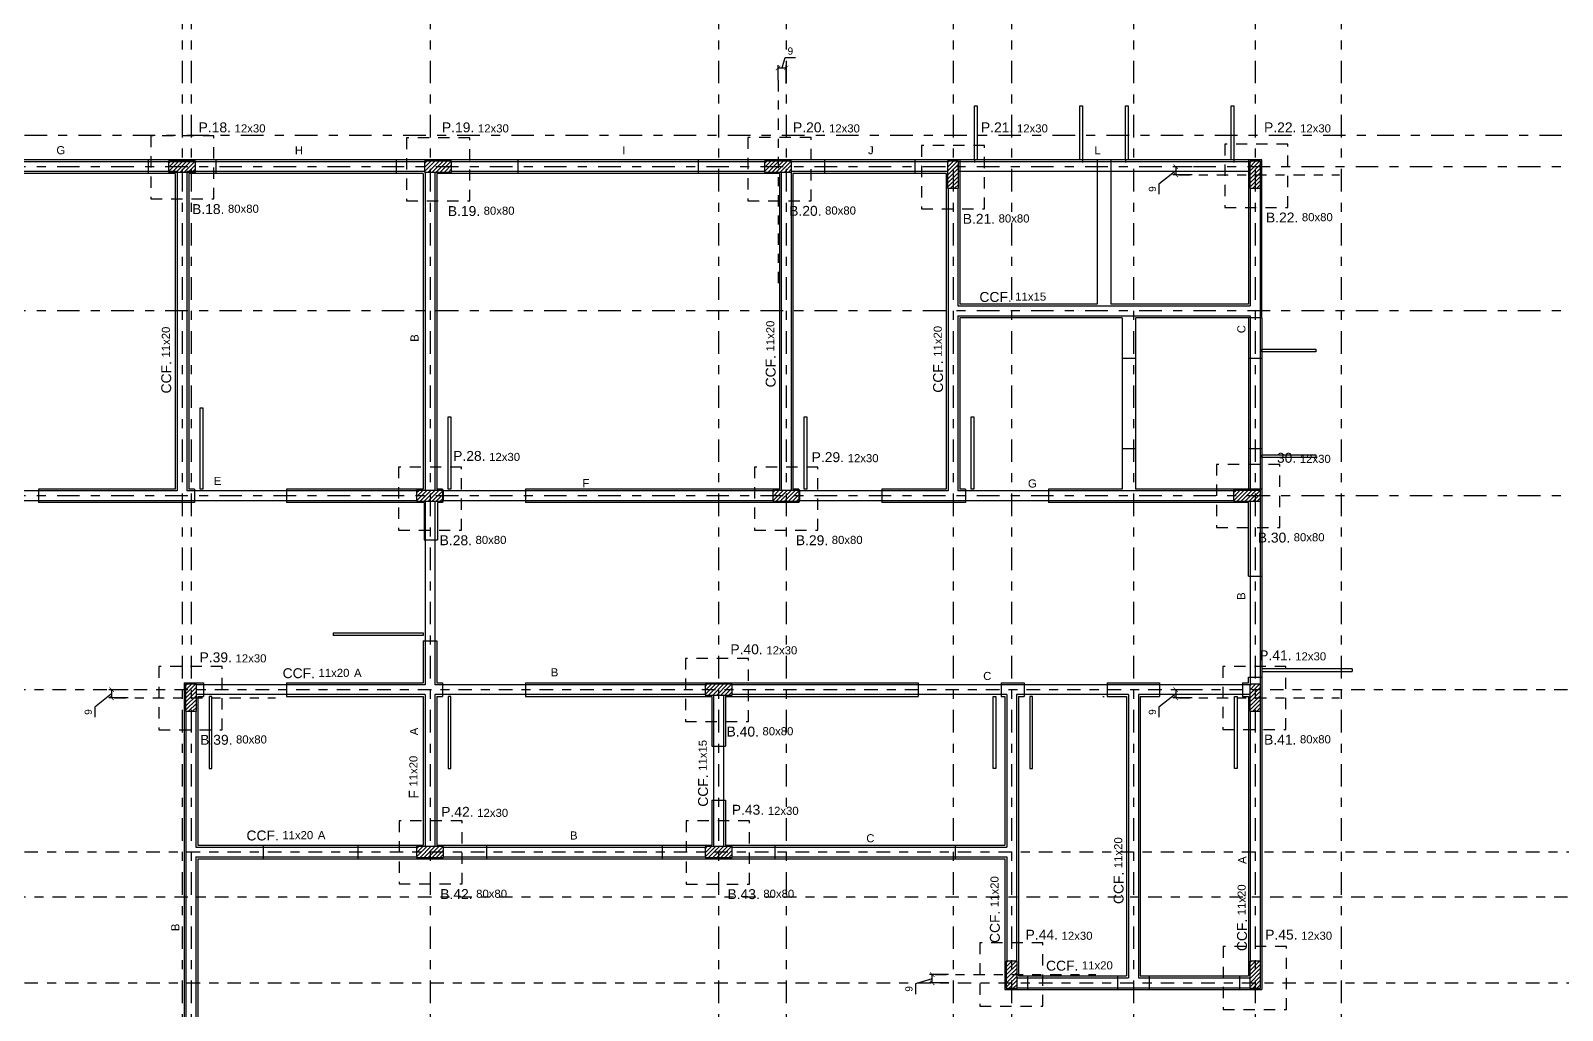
# Model space of a CAD drawing. Header units: millimetres. Extents: x 3659 to 3792, y 1361 to 1391.
# Drawn here: x 3694.51 to 3711.49, y 1373.17 to 1384.03 of the extents above; entities that cross this region are included whole.
import ezdxf
from ezdxf.enums import TextEntityAlignment as Align

# ---------------------------------------------------------------- set-up
doc = ezdxf.new("R2010")
doc.units = ezdxf.units.MM
for name, pattern in [('CENTER', [2, 1.25, -0.25, 0.25, -0.25]), ('DASHDOT', [1, 0.5, -0.25, 0, -0.25]), ('HIDDEN', [0.375, 0.25, -0.125])]:
    doc.linetypes.add(name, pattern=pattern)
for name, color, linetype in [('eixo', 1, 'CENTER'), ('Forma', 2, 'Continuous'), ('Fundação', 2, 'Continuous'), ('Hachura', 1, 'Continuous'), ('MATRIZ', 8, 'Continuous'), ('PILAR', 5, 'Continuous'), ('Textos', 7, 'Continuous')]:
    doc.layers.add(name, color=color, linetype=linetype)
doc.styles.add('ROMANS', font='arial.ttf')
doc.dimstyles.new('ESC-50JR', dxfattribs={"dimtxt": 0.1, "dimasz": 0.05, "dimexe": 0.03, "dimexo": 0, "dimgap": 0.03, "dimtad": 1, "dimlfac": 100, "dimdsep": 46, "dimtxsty": 'ROMANS', "dimblk1": 'DOTSMALL', "dimblk2": 'DOTSMALL', "dimsah": 1, "dimcen": 0.09, "dimclrd": 1, "dimclre": 1, "dimclrt": 2, "dimadec": 0, "dimazin": 0, "dimtfac": 1, "dimtdec": 4, "dimtmove": 0, "dimatfit": 3, "dimldrblk": 'DOTSMALL', "dimfxl": 0, "dimtolj": 1, "dimtzin": 0, "dimarcsym": 0})

# ---------------------------------------------------------------- blocks, each defined once
blk = doc.blocks.new('_ArchTick')
at = {"color": 0, "linetype": 'ByBlock', "const_width": 0.15}
blk.add_lwpolyline([(-0.5, -0.5), (0.5, 0.5)], dxfattribs=at)
blk = doc.blocks.new('*D88')
at = {"color": 1, "lineweight": -2, "transparency": 16777216}
for p, q in [((3702.843, 1383.617), (3702.878, 1383.733)), ((3702.878, 1383.733), (3702.99, 1383.733)), ((3702.798, 1383.482), (3702.798, 1383.647)), ((3702.798, 1383.617), (3702.888, 1383.617)), ((3702.888, 1383.444), (3702.888, 1383.647))]:
    blk.add_line(p, q, dxfattribs=at)
at = {"layer": 'DEFPOINTS', "color": 0, "transparency": 16777216}
for p in [(3702.888, 1383.617), (3702.798, 1383.482), (3702.888, 1383.444)]:
    blk.add_point(p, dxfattribs=at)
at = {"color": 1, "lineweight": -2, "transparency": 16777216, "xscale": 0.05, "yscale": 0.05, "zscale": 0.05, "rotation": 180}
blk.add_blockref('_ArchTick', (3702.798, 1383.617), dxfattribs=at)
at = {"color": 1, "lineweight": -2, "transparency": 16777216, "xscale": 0.05, "yscale": 0.05, "zscale": 0.05}
blk.add_blockref('_ArchTick', (3702.888, 1383.617), dxfattribs=at)
at = {"color": 2, "transparency": 16777216, "insert": (3702.934, 1383.804), "char_height": 0.08, "attachment_point": 5, "style": 'ROMANS'}
blk.add_mtext('\\A1;9', dxfattribs=at)
blk = doc.blocks.new('_DOTSMALL')
at = {"color": 0, "linetype": 'ByBlock', "const_width": 0.5}
blk.add_lwpolyline([(-0.0625, 0, 1), (0.0625, 0, 1)], format="xyb", close=True, dxfattribs=at)
blk = doc.blocks.new('*D91')
at = {"color": 1, "lineweight": -2, "transparency": 16777216}
for p, q in [((3707.207, 1382.477), (3707.02, 1382.33)), ((3707.389, 1382.522), (3707.177, 1382.522)), ((3707.207, 1382.522), (3707.207, 1382.432)), ((3707.02, 1382.33), (3707.02, 1382.217)), ((3707.389, 1382.432), (3707.177, 1382.432))]:
    blk.add_line(p, q, dxfattribs=at)
at = {"layer": 'DEFPOINTS', "color": 0, "transparency": 16777216}
for p in [(3707.389, 1382.522), (3707.207, 1382.432), (3707.389, 1382.432)]:
    blk.add_point(p, dxfattribs=at)
at = {"color": 1, "lineweight": -2, "transparency": 16777216, "xscale": 0.05, "yscale": 0.05, "zscale": 0.05}
for p, rotation in [((3707.207, 1382.522), 90), ((3707.207, 1382.432), 270)]:
    blk.add_blockref('_ArchTick', p, dxfattribs=dict(at, rotation=rotation))
at = {"color": 2, "transparency": 16777216, "insert": (3706.949, 1382.274), "char_height": 0.08, "attachment_point": 5, "rotation": 90, "style": 'ROMANS'}
blk.add_mtext('\\A1;9', dxfattribs=at)
blk = doc.blocks.new('*D92')
at = {"color": 1, "lineweight": -2, "transparency": 16777216}
for p, q in [((3695.589, 1376.722), (3695.377, 1376.722)), ((3695.407, 1376.722), (3695.407, 1376.632)), ((3695.407, 1376.677), (3695.22, 1376.53)), ((3695.22, 1376.53), (3695.22, 1376.417)), ((3695.589, 1376.632), (3695.377, 1376.632))]:
    blk.add_line(p, q, dxfattribs=at)
at = {"layer": 'DEFPOINTS', "color": 0, "transparency": 16777216}
for p in [(3695.589, 1376.722), (3695.407, 1376.632), (3695.589, 1376.632)]:
    blk.add_point(p, dxfattribs=at)
at = {"color": 1, "lineweight": -2, "transparency": 16777216, "xscale": 0.05, "yscale": 0.05, "zscale": 0.05}
for p, rotation in [((3695.407, 1376.722), 90), ((3695.407, 1376.632), 270)]:
    blk.add_blockref('_ArchTick', p, dxfattribs=dict(at, rotation=rotation))
at = {"color": 2, "transparency": 16777216, "insert": (3695.149, 1376.474), "char_height": 0.08, "attachment_point": 5, "rotation": 90, "style": 'ROMANS'}
blk.add_mtext('\\A1;9', dxfattribs=at)
blk = doc.blocks.new('*D94')
at = {"color": 1, "lineweight": -2, "transparency": 16777216}
for p, q in [((3707.389, 1376.722), (3707.177, 1376.722)), ((3707.207, 1376.722), (3707.207, 1376.632)), ((3707.207, 1376.677), (3707.02, 1376.53)), ((3707.02, 1376.53), (3707.02, 1376.417)), ((3707.389, 1376.632), (3707.177, 1376.632))]:
    blk.add_line(p, q, dxfattribs=at)
at = {"layer": 'DEFPOINTS', "color": 0, "transparency": 16777216}
for p in [(3707.389, 1376.722), (3707.207, 1376.632), (3707.389, 1376.632)]:
    blk.add_point(p, dxfattribs=at)
at = {"color": 1, "lineweight": -2, "transparency": 16777216, "xscale": 0.05, "yscale": 0.05, "zscale": 0.05}
for p, rotation in [((3707.207, 1376.722), 90), ((3707.207, 1376.632), 270)]:
    blk.add_blockref('_ArchTick', p, dxfattribs=dict(at, rotation=rotation))
at = {"color": 2, "transparency": 16777216, "insert": (3706.949, 1376.474), "char_height": 0.08, "attachment_point": 5, "rotation": 90, "style": 'ROMANS'}
blk.add_mtext('\\A1;9', dxfattribs=at)
blk = doc.blocks.new('*D95')
at = {"color": 1, "lineweight": -2, "transparency": 16777216}
for p, q in [((3704.507, 1373.517), (3704.32, 1373.46)), ((3704.689, 1373.562), (3704.477, 1373.562)), ((3704.689, 1373.472), (3704.477, 1373.472)), ((3704.507, 1373.472), (3704.507, 1373.562)), ((3704.32, 1373.46), (3704.32, 1373.347))]:
    blk.add_line(p, q, dxfattribs=at)
at = {"layer": 'DEFPOINTS', "color": 0, "transparency": 16777216}
for p in [(3704.507, 1373.562), (3704.689, 1373.562), (3704.689, 1373.472)]:
    blk.add_point(p, dxfattribs=at)
at = {"color": 1, "lineweight": -2, "transparency": 16777216, "xscale": 0.05, "yscale": 0.05, "zscale": 0.05}
for p, rotation in [((3704.507, 1373.562), 90), ((3704.507, 1373.472), 270)]:
    blk.add_blockref('_ArchTick', p, dxfattribs=dict(at, rotation=rotation))
at = {"color": 2, "transparency": 16777216, "insert": (3704.249, 1373.404), "char_height": 0.08, "attachment_point": 5, "rotation": 90, "style": 'ROMANS'}
blk.add_mtext('\\A1;9', dxfattribs=at)

msp = doc.modelspace()

# ---------------------------------------------------------------- hatches: boundary and pattern name
at = {"layer": 'Hachura'}
h = msp.add_hatch(dxfattribs=at)
h.set_pattern_fill('LINE', color=1, scale=0.01, angle=405, style=0)
h.set_pattern_definition([(45, (54.748324, -13.712947), (-0.0224506403, 0.0224506403), [])])
h.paths.add_polyline_path([(3696.337822, 1382.582356), (3696.037822, 1382.582356), (3696.037822, 1382.462356), (3696.337822, 1382.462356)])
h = msp.add_hatch(dxfattribs=at)
h.set_pattern_fill('LINE', color=1, scale=0.01, angle=405, style=0)
h.set_pattern_definition([(45, (57.588525, -13.712947), (-0.0224506403, 0.0224506403), [])])
h.paths.add_polyline_path([(3699.178023, 1382.582356), (3698.878023, 1382.582356), (3698.878023, 1382.462356), (3699.178023, 1382.462356)])
h = msp.add_hatch(dxfattribs=at)
h.set_pattern_fill('LINE', color=1, scale=0.01, angle=405, style=0)
h.set_pattern_definition([(45, (61.358635, -13.712947), (-0.0224506403, 0.0224506403), [])])
h.paths.add_polyline_path([(3702.948133, 1382.582356), (3702.648133, 1382.582356), (3702.648133, 1382.462356), (3702.948133, 1382.462356)])
h = msp.add_hatch(dxfattribs=at)
h.set_pattern_fill('LINE', color=1, scale=0.01, angle=405, style=0)
h.set_pattern_definition([(45, (112.005856, -13.178542), (-0.0224506403, 0.0224506403), [])])
h.paths.add_polyline_path([(3704.677822, 1382.582356), (3704.677822, 1382.282356), (3704.797822, 1382.282356), (3704.797822, 1382.582356)])
h = msp.add_hatch(dxfattribs=at)
h.set_pattern_fill('LINE', color=1, scale=0.01, angle=405, style=0)
h.set_pattern_definition([(45, (115.355856, -13.178542), (-0.0224506403, 0.0224506403), [])])
h.paths.add_polyline_path([(3708.027822, 1382.582356), (3708.027822, 1382.282356), (3708.147822, 1382.282356), (3708.147822, 1382.582356)])
h = msp.add_hatch(dxfattribs=at)
h.set_pattern_fill('LINE', color=1, scale=0.01, angle=405, style=0)
h.set_pattern_definition([(45, (57.498324, -17.362947), (-0.0224506403, 0.0224506403), [])])
h.paths.add_polyline_path([(3699.087822, 1378.932356), (3698.787822, 1378.932356), (3698.787822, 1378.812356), (3699.087822, 1378.812356)])
h = msp.add_hatch(dxfattribs=at)
h.set_pattern_fill('LINE', color=1, scale=0.01, angle=405, style=0)
h.set_pattern_definition([(45, (61.448324, -17.362947), (-0.0224506403, 0.0224506403), [])])
h.paths.add_polyline_path([(3703.037822, 1378.932356), (3702.737822, 1378.932356), (3702.737822, 1378.812356), (3703.037822, 1378.812356)])
h = msp.add_hatch(dxfattribs=at)
h.set_pattern_fill('LINE', color=1, scale=0.01, angle=405, style=0)
h.set_pattern_definition([(45, (66.558324, -17.362947), (-0.0224506403, 0.0224506403), [])])
h.paths.add_polyline_path([(3708.147822, 1378.932356), (3707.847822, 1378.932356), (3707.847822, 1378.812356), (3708.147822, 1378.812356)])
h = msp.add_hatch(dxfattribs=at)
h.set_pattern_fill('LINE', color=1, scale=0.01, angle=405, style=0)
h.set_pattern_definition([(45, (103.555856, -18.978542), (-0.0224506403, 0.0224506403), [])])
h.paths.add_polyline_path([(3696.227822, 1376.782356), (3696.227822, 1376.482356), (3696.347822, 1376.482356), (3696.347822, 1376.782356)])
h = msp.add_hatch(dxfattribs=at)
h.set_pattern_fill('LINE', color=1, scale=0.01, angle=405, style=0)
h.set_pattern_definition([(45, (60.698324, -19.512947), (-0.0224506403, 0.0224506403), [])])
h.paths.add_polyline_path([(3702.287822, 1376.782356), (3701.987822, 1376.782356), (3701.987822, 1376.662356), (3702.287822, 1376.662356)])
h = msp.add_hatch(dxfattribs=at)
h.set_pattern_fill('LINE', color=1, scale=0.01, angle=405, style=0)
h.set_pattern_definition([(45, (115.355856, -18.978542), (-0.0224506403, 0.0224506403), [])])
h.paths.add_polyline_path([(3708.027822, 1376.782356), (3708.027822, 1376.482356), (3708.147822, 1376.482356), (3708.147822, 1376.782356)])
h = msp.add_hatch(dxfattribs=at)
h.set_pattern_fill('LINE', color=1, scale=0.01, angle=405, style=0)
h.set_pattern_definition([(45, (57.498324, -21.312947), (-0.0224506403, 0.0224506403), [])])
h.paths.add_polyline_path([(3699.087822, 1374.982356), (3698.787822, 1374.982356), (3698.787822, 1374.862356), (3699.087822, 1374.862356)])
h = msp.add_hatch(dxfattribs=at)
h.set_pattern_fill('LINE', color=1, scale=0.01, angle=405, style=0)
h.set_pattern_definition([(45, (60.698324, -21.312947), (-0.0224506403, 0.0224506403), [])])
h.paths.add_polyline_path([(3702.287822, 1374.982356), (3701.987822, 1374.982356), (3701.987822, 1374.862356), (3702.287822, 1374.862356)])
h = msp.add_hatch(dxfattribs=at)
h.set_pattern_fill('LINE', color=1, scale=0.01, angle=405, style=0)
h.set_pattern_definition([(45, (112.655856, -22.048542), (-0.0224506403, 0.0224506403), [])])
h.paths.add_polyline_path([(3705.327822, 1373.712356), (3705.327822, 1373.412356), (3705.447822, 1373.412356), (3705.447822, 1373.712356)])
h = msp.add_hatch(dxfattribs=at)
h.set_pattern_fill('LINE', color=1, scale=0.01, angle=405, style=0)
h.set_pattern_definition([(45, (115.355856, -22.048542), (-0.0224506403, 0.0224506403), [])])
h.paths.add_polyline_path([(3708.027822, 1373.712356), (3708.027822, 1373.412356), (3708.147822, 1373.412356), (3708.147822, 1373.712356)])

# ---------------------------------------------------------------- linework, layer by layer
at = {"layer": 'eixo', "linetype": 'DASHDOT', "ltscale": 0.5}
for p, q in [((3696.187822, 1386.097356), (3696.187822, 1366.097356)), ((3696.287822, 1386.097356), (3696.287822, 1366.097356)), ((3698.937822, 1386.097356), (3698.937822, 1366.097356)), ((3702.137822, 1386.097356), (3702.137822, 1366.097356)), ((3702.887822, 1386.097356), (3702.887822, 1366.097356)), ((3704.737822, 1386.097356), (3704.737822, 1366.097356)), ((3705.387822, 1386.097356), (3705.387822, 1366.097356)), ((3706.737822, 1386.097356), (3706.737822, 1366.097356)), ((3708.087822, 1386.097356), (3708.087822, 1366.097356)), ((3709.042822, 1386.097356), (3709.042822, 1366.097356)), ((3662.040652, 1382.872356), (3723.252822, 1382.872356)), ((3723.252822, 1382.522356), (3662.040652, 1382.522356)), ((3723.252822, 1380.922356), (3662.040652, 1380.922356)), ((3723.252822, 1378.872356), (3662.040652, 1378.872356))]:
    msp.add_line(p, q, dxfattribs=at)
at = {"layer": 'eixo', "linetype": 'DASHDOT', "ltscale": 0.25}
for p, q in [((3702.798133, 1383.481687), (3702.798133, 1381.206269)), ((3707.239192, 1382.432356), (3709.022748, 1382.432356)), ((3695.439192, 1376.632356), (3697.222748, 1376.632356)), ((3707.239192, 1376.632356), (3709.022748, 1376.632356)), ((3704.539192, 1373.562356), (3706.322748, 1373.562356))]:
    msp.add_line(p, q, dxfattribs=at)
at = {"layer": 'eixo', "linetype": 'DASHDOT', "ltscale": 0.3}
for p, q in [((3723.252822, 1376.722356), (3662.040652, 1376.722356)), ((3662.040652, 1374.922356), (3723.252822, 1374.922356)), ((3723.252822, 1374.422356), (3662.040652, 1374.422356)), ((3662.040652, 1373.472356), (3723.252822, 1373.472356))]:
    msp.add_line(p, q, dxfattribs=at)
at = {"layer": 'Forma', "linetype": 'Continuous', "ltscale": 0.5}
for p, q in [((3698.878023, 1382.577356), (3690.837822, 1382.577356)), ((3696.132822, 1382.467356), (3693.497822, 1382.467356)), ((3696.132822, 1382.467356), (3696.132822, 1378.927356)), ((3696.242822, 1382.467356), (3696.242822, 1378.927356)), ((3698.878023, 1382.467356), (3696.242822, 1382.467356)), ((3702.647133, 1382.577356), (3699.178023, 1382.577356)), ((3702.647133, 1382.467356), (3699.178023, 1382.467356)), ((3704.677822, 1382.577356), (3702.947133, 1382.577356)), ((3704.677822, 1382.467356), (3702.947133, 1382.467356)), ((3708.027822, 1382.577356), (3704.797822, 1382.577356)), ((3708.027822, 1382.467356), (3704.797822, 1382.467356)), ((3698.882822, 1382.462356), (3698.882822, 1378.932356)), ((3698.992822, 1382.462356), (3698.992822, 1378.932356)), ((3702.832822, 1382.462356), (3702.832822, 1378.932356)), ((3702.942822, 1382.462356), (3702.942822, 1378.932356)), ((3704.682822, 1382.282356), (3704.682822, 1378.927356)), ((3704.792822, 1382.282356), (3704.792822, 1380.977356)), ((3708.032822, 1382.282356), (3708.032822, 1380.977356)), ((3708.142822, 1382.282356), (3708.142822, 1378.932356)), ((3704.792822, 1380.977356), (3708.032822, 1380.977356)), ((3704.792822, 1380.867356), (3708.032822, 1380.867356)), ((3704.792822, 1380.867356), (3704.792822, 1378.927356)), ((3708.032822, 1380.867356), (3708.032822, 1378.932356)), ((3696.132822, 1378.927356), (3693.587822, 1378.927356)), ((3698.787822, 1378.927356), (3696.242822, 1378.927356)), ((3702.737822, 1378.927356), (3699.087822, 1378.927356)), ((3704.682822, 1378.927356), (3703.037822, 1378.927356)), ((3707.847822, 1378.927356), (3704.792822, 1378.927356)), ((3698.787822, 1378.817356), (3693.587822, 1378.817356)), ((3698.882822, 1378.812356), (3698.882822, 1376.777356)), ((3698.992822, 1378.812356), (3698.992822, 1376.777356)), ((3702.737822, 1378.817356), (3699.087822, 1378.817356)), ((3707.847822, 1378.817356), (3703.037822, 1378.817356)), ((3708.032822, 1378.812356), (3708.032822, 1376.777356)), ((3708.142822, 1378.812356), (3708.142822, 1376.782356)), ((3698.882822, 1376.777356), (3696.347822, 1376.777356)), ((3701.987822, 1376.777356), (3698.992822, 1376.777356)), ((3708.032822, 1376.777356), (3702.287822, 1376.777356)), ((3698.882822, 1376.667356), (3696.347822, 1376.667356)), ((3698.882822, 1376.667356), (3698.882822, 1374.982356)), ((3698.992822, 1376.667356), (3698.992822, 1374.982356)), ((3701.987822, 1376.667356), (3698.992822, 1376.667356)), ((3702.082822, 1376.662356), (3702.082822, 1374.982356)), ((3702.192822, 1376.662356), (3702.192822, 1374.982356)), ((3705.332822, 1376.667356), (3702.287822, 1376.667356)), ((3705.332822, 1376.667356), (3705.332822, 1374.977356)), ((3705.442822, 1376.667356), (3705.442822, 1373.712356)), ((3706.682822, 1376.667356), (3705.442822, 1376.667356)), ((3706.682822, 1376.667356), (3706.682822, 1373.527356)), ((3708.027822, 1376.667356), (3706.792822, 1376.667356)), ((3706.792822, 1376.667356), (3706.792822, 1373.527356)), ((3696.232822, 1372.152356), (3696.232822, 1376.482356)), ((3696.342822, 1376.482356), (3696.342822, 1374.977356)), ((3708.032822, 1376.482356), (3708.032822, 1373.712356)), ((3708.142822, 1376.482356), (3708.142822, 1373.712356)), ((3696.342822, 1374.977356), (3698.787822, 1374.977356)), ((3696.342822, 1374.867356), (3696.342822, 1372.152356)), ((3696.342822, 1374.867356), (3698.787822, 1374.867356)), ((3699.087822, 1374.977356), (3701.987822, 1374.977356)), ((3699.087822, 1374.867356), (3701.987822, 1374.867356)), ((3702.287822, 1374.977356), (3705.332822, 1374.977356)), ((3702.287822, 1374.867356), (3705.332822, 1374.867356)), ((3705.332822, 1374.867356), (3705.332822, 1373.712356)), ((3705.447822, 1373.527356), (3706.682822, 1373.527356)), ((3706.792822, 1373.527356), (3708.027822, 1373.527356)), ((3705.447822, 1373.417356), (3708.027822, 1373.417356))]:
    msp.add_line(p, q, dxfattribs=at)
at = {"layer": 'Fundação', "color": 2, "linetype": 'HIDDEN', "ltscale": 0.5}
for points in [[(3695.842455, 1382.164263), (3696.542455, 1382.164263), (3696.542455, 1382.864263), (3695.842455, 1382.864263)], [(3698.678091, 1382.142225), (3699.378091, 1382.142225), (3699.378091, 1382.842225), (3698.678091, 1382.842225)], [(3702.463996, 1382.144459), (3703.163996, 1382.144459), (3703.163996, 1382.844459), (3702.463996, 1382.844459)], [(3704.388386, 1382.056054), (3705.088386, 1382.056054), (3705.088386, 1382.756054), (3704.388386, 1382.756054)], [(3707.751156, 1382.070772), (3708.451156, 1382.070772), (3708.451156, 1382.770772), (3707.751156, 1382.770772)], [(3698.587822, 1378.491326), (3699.287822, 1378.491326), (3699.287822, 1379.191326), (3698.587822, 1379.191326)], [(3702.537822, 1378.491326), (3703.237822, 1378.491326), (3703.237822, 1379.191326), (3702.537822, 1379.191326)], [(3707.660291, 1378.521016), (3708.360291, 1378.521016), (3708.360291, 1379.221016), (3707.660291, 1379.221016)], [(3701.769582, 1376.369527), (3702.469582, 1376.369527), (3702.469582, 1377.069527), (3701.769582, 1377.069527)], [(3695.931881, 1376.278537), (3696.631881, 1376.278537), (3696.631881, 1376.978537), (3695.931881, 1376.978537)], [(3707.729983, 1376.280436), (3708.429983, 1376.280436), (3708.429983, 1376.980436), (3707.729983, 1376.980436)], [(3698.59446, 1374.567506), (3699.29446, 1374.567506), (3699.29446, 1375.267506), (3698.59446, 1375.267506)], [(3701.779293, 1374.566927), (3702.479293, 1374.566927), (3702.479293, 1375.266927), (3701.779293, 1375.266927)], [(3705.035223, 1373.213524), (3705.735223, 1373.213524), (3705.735223, 1373.913524), (3705.035223, 1373.913524)], [(3707.734589, 1373.175297), (3708.434589, 1373.175297), (3708.434589, 1373.875297), (3707.734589, 1373.875297)]]:
    msp.add_lwpolyline(points, close=True, dxfattribs=at)
at = {"layer": 'MATRIZ'}
for p, q in [((3704.975322, 1382.597356), (3704.975322, 1383.197356)), ((3704.975322, 1383.197356), (3705.005322, 1383.197356)), ((3705.005322, 1383.197356), (3705.005322, 1382.597356)), ((3706.145322, 1382.597356), (3706.145322, 1383.197356)), ((3706.145322, 1383.197356), (3706.175322, 1383.197356)), ((3706.175322, 1383.197356), (3706.175322, 1382.597356)), ((3706.650322, 1382.597356), (3706.650322, 1383.197356)), ((3706.650322, 1383.197356), (3706.680322, 1383.197356)), ((3706.680322, 1383.197356), (3706.680322, 1382.597356)), ((3707.820322, 1382.597356), (3707.820322, 1383.197356)), ((3707.820322, 1383.197356), (3707.850322, 1383.197356)), ((3707.850322, 1383.197356), (3707.850322, 1382.597356)), ((3708.012822, 1382.597356), (3674.762822, 1382.597356)), ((3695.812822, 1382.597356), (3695.812822, 1382.447356)), ((3696.562822, 1382.597356), (3696.562822, 1382.447356)), ((3698.562822, 1382.597356), (3698.562822, 1382.447356)), ((3699.912822, 1382.597356), (3699.912822, 1382.447356)), ((3701.912822, 1382.597356), (3701.912822, 1382.447356)), ((3703.312822, 1382.597356), (3703.312822, 1382.447356)), ((3704.312822, 1382.597356), (3704.312822, 1382.447356)), ((3704.812822, 1382.597356), (3704.812822, 1380.997356)), ((3704.975322, 1382.597356), (3704.975322, 1382.567356)), ((3705.005322, 1382.597356), (3704.975322, 1382.597356)), ((3706.175322, 1382.597356), (3706.145322, 1382.597356)), ((3706.175322, 1382.597356), (3706.175322, 1382.567356)), ((3706.487822, 1382.597356), (3706.337822, 1382.597356)), ((3706.337822, 1382.597356), (3706.337822, 1380.997356)), ((3706.487822, 1382.597356), (3706.487822, 1380.997356)), ((3706.650322, 1382.597356), (3706.650322, 1382.567356)), ((3706.680322, 1382.597356), (3706.650322, 1382.597356)), ((3707.850322, 1382.597356), (3707.820322, 1382.597356)), ((3707.850322, 1382.597356), (3707.850322, 1382.567356)), ((3708.162822, 1382.597356), (3708.012822, 1382.597356)), ((3708.012822, 1382.597356), (3708.012822, 1380.997356)), ((3708.162822, 1380.847356), (3708.162822, 1382.597356)), ((3696.112822, 1382.447356), (3693.512822, 1382.447356)), ((3696.112822, 1382.447356), (3696.112822, 1378.947356)), ((3698.862822, 1382.447356), (3696.262822, 1382.447356)), ((3696.262822, 1382.447356), (3696.262822, 1378.947356)), ((3698.862822, 1382.447356), (3698.862822, 1378.947356)), ((3702.812822, 1382.447356), (3699.012822, 1382.447356)), ((3699.012822, 1382.447356), (3699.012822, 1378.947356)), ((3702.812822, 1382.447356), (3702.812822, 1378.947356)), ((3704.662822, 1382.447356), (3702.962822, 1382.447356)), ((3702.962822, 1382.447356), (3702.962822, 1378.947356)), ((3704.662822, 1382.447356), (3704.662822, 1378.947356)), ((3706.337822, 1380.997356), (3704.812822, 1380.997356)), ((3708.012822, 1380.997356), (3706.487822, 1380.997356)), ((3706.612822, 1380.847356), (3704.812822, 1380.847356)), ((3704.812822, 1380.847356), (3704.812822, 1378.947356)), ((3706.612822, 1380.847356), (3706.612822, 1378.947356)), ((3708.162822, 1380.847356), (3706.762822, 1380.847356)), ((3706.762822, 1380.847356), (3706.762822, 1378.947356)), ((3708.012822, 1380.847356), (3708.012822, 1378.947356)), ((3708.162822, 1380.847356), (3708.162822, 1378.947356)), ((3708.162822, 1380.497356), (3708.762822, 1380.497356)), ((3708.162822, 1380.467356), (3708.162822, 1380.497356)), ((3708.762822, 1380.467356), (3708.162822, 1380.467356)), ((3708.762822, 1380.497356), (3708.762822, 1380.467356)), ((3706.612822, 1380.397356), (3706.762822, 1380.397356)), ((3708.012822, 1380.397356), (3708.162822, 1380.397356)), ((3696.387822, 1378.947356), (3696.387822, 1379.847356)), ((3696.387822, 1379.847356), (3696.417822, 1379.847356)), ((3696.417822, 1379.847356), (3696.417822, 1378.947356)), ((3699.137822, 1378.947356), (3699.137822, 1379.747356)), ((3699.137822, 1379.747356), (3699.167822, 1379.747356)), ((3699.167822, 1379.747356), (3699.167822, 1378.947356)), ((3703.087822, 1378.947356), (3703.087822, 1379.747356)), ((3703.087822, 1379.747356), (3703.117822, 1379.747356)), ((3703.117822, 1379.747356), (3703.117822, 1378.947356)), ((3704.937822, 1378.947356), (3704.937822, 1379.747356)), ((3704.937822, 1379.747356), (3704.967822, 1379.747356)), ((3704.967822, 1379.747356), (3704.967822, 1378.947356)), ((3706.612822, 1379.397356), (3706.762822, 1379.397356)), ((3708.012822, 1379.397356), (3708.162822, 1379.397356)), ((3708.162822, 1379.327356), (3708.762822, 1379.327356)), ((3708.162822, 1379.297356), (3708.162822, 1379.327356)), ((3708.762822, 1379.297356), (3708.162822, 1379.297356)), ((3708.762822, 1379.327356), (3708.762822, 1379.297356)), ((3696.112822, 1378.947356), (3694.597822, 1378.947356)), ((3694.597822, 1378.947356), (3694.597822, 1378.797356)), ((3696.327822, 1378.947356), (3696.262822, 1378.947356)), ((3696.327822, 1378.947356), (3696.327822, 1378.797356)), ((3696.417822, 1378.947356), (3696.387822, 1378.947356)), ((3698.862822, 1378.947356), (3697.347822, 1378.947356)), ((3697.347822, 1378.947356), (3697.347822, 1378.797356)), ((3699.077822, 1378.947356), (3699.012822, 1378.947356)), ((3699.077822, 1378.947356), (3699.077822, 1378.797356)), ((3699.167822, 1378.947356), (3699.137822, 1378.947356)), ((3702.812822, 1378.947356), (3699.997822, 1378.947356)), ((3699.997822, 1378.947356), (3699.997822, 1378.797356)), ((3703.027822, 1378.947356), (3702.962822, 1378.947356)), ((3703.027822, 1378.947356), (3703.027822, 1378.797356)), ((3703.117822, 1378.947356), (3703.087822, 1378.947356)), ((3704.662822, 1378.947356), (3703.947822, 1378.947356)), ((3703.947822, 1378.947356), (3703.947822, 1378.797356)), ((3704.877822, 1378.947356), (3704.812822, 1378.947356)), ((3704.877822, 1378.947356), (3704.877822, 1378.797356)), ((3704.967822, 1378.947356), (3704.937822, 1378.947356)), ((3706.612822, 1378.947356), (3705.797822, 1378.947356)), ((3705.797822, 1378.947356), (3705.797822, 1378.797356)), ((3708.162822, 1378.947356), (3706.762822, 1378.947356)), ((3708.162822, 1378.947356), (3708.162822, 1376.862356)), ((3696.327822, 1378.797356), (3694.597822, 1378.797356)), ((3698.872683, 1378.797356), (3697.347822, 1378.797356)), ((3698.872683, 1378.797356), (3698.872683, 1378.382356)), ((3699.077822, 1378.797356), (3699.020322, 1378.797356)), ((3699.022683, 1378.797356), (3699.022683, 1378.382356)), ((3703.027822, 1378.797356), (3699.997822, 1378.797356)), ((3704.877822, 1378.797356), (3703.947822, 1378.797356)), ((3708.012822, 1378.797356), (3705.797822, 1378.797356)), ((3708.012822, 1377.982356), (3708.012822, 1378.797356)), ((3698.872683, 1378.382356), (3699.022683, 1378.382356)), ((3708.012822, 1377.982356), (3708.162822, 1377.982356)), ((3697.862822, 1377.352356), (3698.862822, 1377.352356)), ((3697.862822, 1377.352356), (3697.862822, 1377.322356)), ((3698.862822, 1377.322356), (3697.862822, 1377.322356)), ((3698.862822, 1377.352356), (3698.862822, 1377.322356)), ((3698.862822, 1377.262356), (3698.862822, 1376.797356)), ((3698.862822, 1377.262356), (3699.012822, 1377.262356)), ((3699.012822, 1377.262356), (3699.012822, 1376.797356)), ((3708.012822, 1376.797356), (3708.012822, 1376.862356)), ((3708.012822, 1376.862356), (3708.162822, 1376.862356)), ((3709.162822, 1376.952356), (3708.162822, 1376.952356)), ((3708.162822, 1376.952356), (3708.162822, 1376.922356)), ((3708.162822, 1376.922356), (3709.162822, 1376.922356)), ((3708.162822, 1376.862356), (3708.162822, 1373.397356)), ((3709.162822, 1376.952356), (3709.162822, 1376.922356)), ((3696.212822, 1376.797356), (3696.212822, 1369.752356)), ((3696.212822, 1376.797356), (3696.427822, 1376.797356)), ((3696.427822, 1376.797356), (3696.427822, 1376.647356)), ((3697.347822, 1376.797356), (3698.862822, 1376.797356)), ((3697.347822, 1376.797356), (3697.347822, 1376.647356)), ((3699.012822, 1376.797356), (3699.077822, 1376.797356)), ((3699.077822, 1376.797356), (3699.077822, 1376.647356)), ((3699.997822, 1376.797356), (3704.352822, 1376.797356)), ((3699.997822, 1376.797356), (3699.997822, 1376.647356)), ((3704.352822, 1376.797356), (3704.352822, 1376.647356)), ((3705.272822, 1376.797356), (3705.527822, 1376.797356)), ((3705.272822, 1376.797356), (3705.272822, 1376.647356)), ((3705.527822, 1376.797356), (3705.527822, 1376.647356)), ((3706.447822, 1376.797356), (3707.027822, 1376.797356)), ((3706.447822, 1376.797356), (3706.447822, 1376.647356)), ((3707.027822, 1376.797356), (3707.027822, 1376.647356)), ((3707.947822, 1376.797356), (3708.012822, 1376.797356)), ((3707.947822, 1376.797356), (3707.947822, 1376.647356)), ((3696.362822, 1376.647356), (3696.362822, 1374.997356)), ((3696.362822, 1376.647356), (3696.427822, 1376.647356)), ((3696.487822, 1376.647356), (3696.487822, 1375.847356)), ((3696.517822, 1376.647356), (3696.487822, 1376.647356)), ((3696.517822, 1375.847356), (3696.517822, 1376.647356)), ((3697.347822, 1376.647356), (3698.862822, 1376.647356)), ((3698.862822, 1376.647356), (3698.862822, 1374.997356)), ((3699.012822, 1376.647356), (3699.012822, 1374.997356)), ((3699.012822, 1376.647356), (3699.077822, 1376.647356)), ((3699.137822, 1376.647356), (3699.137822, 1375.847356)), ((3699.167822, 1376.647356), (3699.137822, 1376.647356)), ((3699.167822, 1375.847356), (3699.167822, 1376.647356)), ((3699.997822, 1376.647356), (3702.062822, 1376.647356)), ((3702.062822, 1376.647356), (3702.062822, 1376.097356)), ((3702.212822, 1376.647356), (3702.212822, 1376.097356)), ((3702.212822, 1376.647356), (3704.352822, 1376.647356)), ((3705.182822, 1375.847356), (3705.182822, 1376.647356)), ((3705.182822, 1376.647356), (3705.212822, 1376.647356)), ((3705.212822, 1376.647356), (3705.212822, 1375.847356)), ((3705.272822, 1376.647356), (3705.312822, 1376.647356)), ((3705.312822, 1376.647356), (3705.312822, 1374.997356)), ((3705.462822, 1376.647356), (3705.462822, 1373.547356)), ((3705.462822, 1376.647356), (3705.527822, 1376.647356)), ((3705.587822, 1376.647356), (3705.587822, 1375.847356)), ((3705.617822, 1376.647356), (3705.587822, 1376.647356)), ((3705.617822, 1375.847356), (3705.617822, 1376.647356)), ((3706.397822, 1376.647356), (3706.412822, 1376.647356)), ((3706.447822, 1376.647356), (3706.662822, 1376.647356)), ((3706.662822, 1376.647356), (3706.662822, 1373.547356)), ((3706.812822, 1376.647356), (3706.812822, 1373.547356)), ((3706.812822, 1376.647356), (3707.027822, 1376.647356)), ((3707.857822, 1375.847356), (3707.857822, 1376.647356)), ((3707.857822, 1376.647356), (3707.887822, 1376.647356)), ((3707.887822, 1376.647356), (3707.887822, 1375.847356)), ((3707.947822, 1376.647356), (3708.012822, 1376.647356)), ((3708.012822, 1376.647356), (3708.012822, 1373.547356)), ((3702.062822, 1376.097356), (3702.212822, 1376.097356)), ((3696.487822, 1375.847356), (3696.517822, 1375.847356)), ((3699.137822, 1375.847356), (3699.167822, 1375.847356)), ((3705.212822, 1375.847356), (3705.182822, 1375.847356)), ((3705.587822, 1375.847356), (3705.617822, 1375.847356)), ((3707.887822, 1375.847356), (3707.857822, 1375.847356)), ((3702.062822, 1375.497356), (3702.062822, 1374.997356)), ((3702.062822, 1375.497356), (3702.212822, 1375.497356)), ((3702.212822, 1375.497356), (3702.212822, 1374.997356)), ((3696.362822, 1374.997356), (3698.862822, 1374.997356)), ((3697.087822, 1374.997356), (3697.087822, 1374.847356)), ((3698.137822, 1374.997356), (3698.137822, 1374.847356)), ((3699.012822, 1374.997356), (3702.062822, 1374.997356)), ((3699.562822, 1374.997356), (3699.562822, 1374.847356)), ((3701.512822, 1374.997356), (3701.512822, 1374.847356)), ((3702.212822, 1374.997356), (3705.312822, 1374.997356)), ((3702.762822, 1374.997356), (3702.762822, 1374.847356)), ((3704.762822, 1374.997356), (3704.762822, 1374.847356)), ((3696.362822, 1374.847356), (3696.362822, 1369.752356)), ((3696.362822, 1374.847356), (3705.312822, 1374.847356)), ((3705.312822, 1374.847356), (3705.312822, 1373.397356)), ((3705.462822, 1373.547356), (3706.662822, 1373.547356)), ((3705.562822, 1373.547356), (3705.562822, 1373.397356)), ((3706.562822, 1373.547356), (3706.562822, 1373.397356)), ((3706.812822, 1373.547356), (3708.012822, 1373.547356)), ((3706.912822, 1373.547356), (3706.912822, 1373.397356)), ((3707.912822, 1373.547356), (3707.912822, 1373.397356)), ((3705.312822, 1373.397356), (3708.162822, 1373.397356))]:
    msp.add_line(p, q, dxfattribs=at)
at = {"layer": 'PILAR'}
for points in [[(3696.037822, 1382.462356), (3696.337822, 1382.462356), (3696.337822, 1382.582356), (3696.037822, 1382.582356)], [(3698.878023, 1382.462356), (3699.178023, 1382.462356), (3699.178023, 1382.582356), (3698.878023, 1382.582356)], [(3702.648133, 1382.462356), (3702.948133, 1382.462356), (3702.948133, 1382.582356), (3702.648133, 1382.582356)], [(3704.797822, 1382.282356), (3704.797822, 1382.582356), (3704.677822, 1382.582356), (3704.677822, 1382.282356)], [(3708.147822, 1382.282356), (3708.147822, 1382.582356), (3708.027822, 1382.582356), (3708.027822, 1382.282356)], [(3698.787822, 1378.812356), (3699.087822, 1378.812356), (3699.087822, 1378.932356), (3698.787822, 1378.932356)], [(3702.737822, 1378.812356), (3703.037822, 1378.812356), (3703.037822, 1378.932356), (3702.737822, 1378.932356)], [(3707.847822, 1378.812356), (3708.147822, 1378.812356), (3708.147822, 1378.932356), (3707.847822, 1378.932356)], [(3696.347822, 1376.482356), (3696.347822, 1376.782356), (3696.227822, 1376.782356), (3696.227822, 1376.482356)], [(3701.987822, 1376.662356), (3702.287822, 1376.662356), (3702.287822, 1376.782356), (3701.987822, 1376.782356)], [(3708.147822, 1376.482356), (3708.147822, 1376.782356), (3708.027822, 1376.782356), (3708.027822, 1376.482356)], [(3698.787822, 1374.862356), (3699.087822, 1374.862356), (3699.087822, 1374.982356), (3698.787822, 1374.982356)], [(3701.987822, 1374.862356), (3702.287822, 1374.862356), (3702.287822, 1374.982356), (3701.987822, 1374.982356)], [(3705.447822, 1373.412356), (3705.447822, 1373.712356), (3705.327822, 1373.712356), (3705.327822, 1373.412356)], [(3708.147822, 1373.412356), (3708.147822, 1373.712356), (3708.027822, 1373.712356), (3708.027822, 1373.412356)]]:
    msp.add_lwpolyline(points, close=True, dxfattribs=at)

# ---------------------------------------------------------------- texts
at = {"layer": 'Textos', "color": 3, "style": 'ROMANS'}
for s, p in [('P.18.', (3696.730765, 1382.903375)), ('P.19.', (3699.429081, 1382.903375)), ('P.20.', (3703.322073, 1382.903375)), ('P.21.', (3705.406421, 1382.903375)), ('P.22.', (3708.545568, 1382.903375)), ('B.18.', (3696.65815, 1381.997207)), ('B.19.', (3699.493787, 1381.97517)), ('B.20.', (3703.279691, 1381.977404)), ('B.21.', (3705.204081, 1381.888998)), ('B.22.', (3708.566852, 1381.903717)), ('CCF.', (3705.38911, 1381.022516)), ('P.28.', (3699.55344, 1379.259826)), ('P.29.', (3703.529055, 1379.246027)), ('30.', (3708.543337, 1379.238818)), ('B.28.', (3699.403518, 1378.324271)), ('B.29.', (3703.353518, 1378.324271)), ('B.30.', (3708.475987, 1378.353961)), ('P.40.', (3702.627672, 1377.115168)), ('P.39.', (3696.741304, 1377.026187)), ('P.41.', (3708.49233, 1377.04854)), ('CCF.', (3697.662273, 1376.849831)), ('B.39.', (3696.747576, 1376.111482)), ('B.40.', (3702.585277, 1376.202472)), ('B.41.', (3708.545678, 1376.113381)), ('P.42.', (3699.421178, 1375.312789)), ('P.43.', (3702.642821, 1375.335457)), ('CCF.', (3697.260977, 1375.050076)), ('B.42.', (3699.410155, 1374.400451)), ('B.43.', (3702.594988, 1374.399871)), ('P.44.', (3705.901536, 1373.949628)), ('P.45.', (3708.558419, 1373.9503)), ('CCF.', (3706.127998, 1373.606362))]:
    msp.add_text(s, height=0.11, dxfattribs=at).set_placement(p, align=Align.RIGHT)
at = {"layer": 'Textos', "color": 2, "style": 'ROMANS'}
for s, p in [('12x30', (3696.771297, 1382.901862)), ('12x30', (3699.469612, 1382.901862)), ('12x30', (3703.362605, 1382.901862)), ('12x30', (3705.446953, 1382.901862)), ('12x30', (3708.586099, 1382.901862)), ('G', (3694.794589, 1382.659744)), ('H', (3697.439371, 1382.659744)), ('I', (3701.070163, 1382.659744)), ('J', (3703.795226, 1382.659744)), ('L', (3706.304299, 1382.659744)), ('80x80', (3696.697327, 1382.011134)), ('80x80', (3699.532964, 1381.989096)), ('80x80', (3703.318868, 1381.991331)), ('80x80', (3705.243258, 1381.902925)), ('80x80', (3708.606029, 1381.917643)), ('11x15', (3705.428287, 1381.036442)), ('12x30', (3699.593971, 1379.258313)), ('12x30', (3703.569587, 1379.244514)), ('12x30', (3708.583869, 1379.237305)), ('E', (3696.540304, 1378.991602)), ('F', (3700.628733, 1378.967955)), ('G', (3705.568503, 1378.964282)), ('80x80', (3699.442694, 1378.338197)), ('80x80', (3703.392694, 1378.338197)), ('80x80', (3708.515164, 1378.367888)), ('12x30', (3702.668203, 1377.113655)), ('12x30', (3696.781836, 1377.024674)), ('12x30', (3708.532862, 1377.047027)), ('11x20', (3697.70145, 1376.863757)), ('A', (3698.095205, 1376.863757)), ('B', (3700.277174, 1376.869835)), ('C', (3705.072219, 1376.829186)), ('80x80', (3696.786753, 1376.125408)), ('80x80', (3702.624454, 1376.216399)), ('80x80', (3708.584855, 1376.127307)), ('12x30', (3699.46171, 1375.311276)), ('12x30', (3702.683353, 1375.333944)), ('11x20', (3697.300154, 1375.064003)), ('A', (3697.693909, 1375.064003)), ('B', (3700.490236, 1375.060021)), ('C', (3703.775628, 1375.029431)), ('80x80', (3699.449332, 1374.414377)), ('80x80', (3702.634165, 1374.413798)), ('12x30', (3705.942067, 1373.948115)), ('12x30', (3708.598951, 1373.948787)), ('11x20', (3706.167175, 1373.620288))]:
    msp.add_text(s, height=0.09, dxfattribs=at).set_placement(p)
for s, p in [('11x20', (3702.756407, 1380.472072)), ('11x20', (3696.053718, 1380.405356)), ('B', (3698.811068, 1380.580294)), ('11x20', (3704.612958, 1380.413518)), ('C', (3707.980115, 1380.675512)), ('B', (3707.977985, 1377.718315)), ('A', (3698.804405, 1376.216551)), ('11x15', (3702.006725, 1375.822267)), ('11x20', (3698.79848, 1375.647392)), ('11x20', (3706.614766, 1374.742895)), ('A', (3707.989167, 1374.789797)), ('11x20', (3705.242688, 1374.311076)), ('11x20', (3707.983243, 1374.220639)), ('B', (3696.157936, 1374.044816))]:
    msp.add_text(s, height=0.09, rotation=90, dxfattribs=at).set_placement(p)
at = {"layer": 'Textos', "color": 3, "style": 'ROMANS'}
for s, p in [('CCF.', (3696.067644, 1380.366179)), ('CCF.', (3702.770334, 1380.432896)), ('CCF.', (3704.626884, 1380.374341)), ('CCF.', (3702.020651, 1375.78309)), ('F', (3698.812407, 1375.608216)), ('CCF.', (3706.628693, 1374.703718)), ('CCF.', (3705.256614, 1374.271899)), ('CCF.', (3707.997169, 1374.181462))]:
    msp.add_text(s, height=0.11, rotation=90, dxfattribs=at).set_placement(p, align=Align.RIGHT)

# ---------------------------------------------------------------- dimensions: what is measured, and where the dimension line sits
dim = msp.add_linear_dim(base=(3702.887822, 1383.617012), p1=(3702.798133, 1383.481687), p2=(3702.887822, 1383.44366), dimstyle='ESC-50JR', override={"dimtxt": 0.08, "dimdec": 1, "dimblk1": 'ArchTick', "dimblk2": 'ArchTick', "dimtmove": 1, "dimfxl": 0.18})
dim.commit()
dim.dimension.update_dxf_attribs({"geometry": '*D88', "text_midpoint": (3702.907731, 1383.803704)})
for base, p1, p2, picture, middle in [((3707.206736, 1382.432356), (3707.388807, 1382.522356), (3707.388807, 1382.432356), '*D91', (3707.020044, 1382.300079)), ((3695.406736, 1376.632356), (3695.588807, 1376.722356), (3695.588807, 1376.632356), '*D92', (3695.220044, 1376.500079)), ((3707.206736, 1376.632356), (3707.388807, 1376.722356), (3707.388807, 1376.632356), '*D94', (3707.020044, 1376.500079)), ((3704.506736, 1373.562356), (3704.688807, 1373.472356), (3704.688807, 1373.562356), '*D95', (3704.320044, 1373.430079))]:
    dim = msp.add_linear_dim(base=base, p1=p1, p2=p2, angle=90, dimstyle='ESC-50JR', override={"dimtxt": 0.08, "dimdec": 1, "dimblk1": 'ArchTick', "dimblk2": 'ArchTick', "dimtmove": 1, "dimfxl": 0.18})
    dim.commit()
    dim.dimension.update_dxf_attribs({"geometry": picture, "text_midpoint": middle, "dimtype": 160})

doc.saveas('drawing.dxf')
